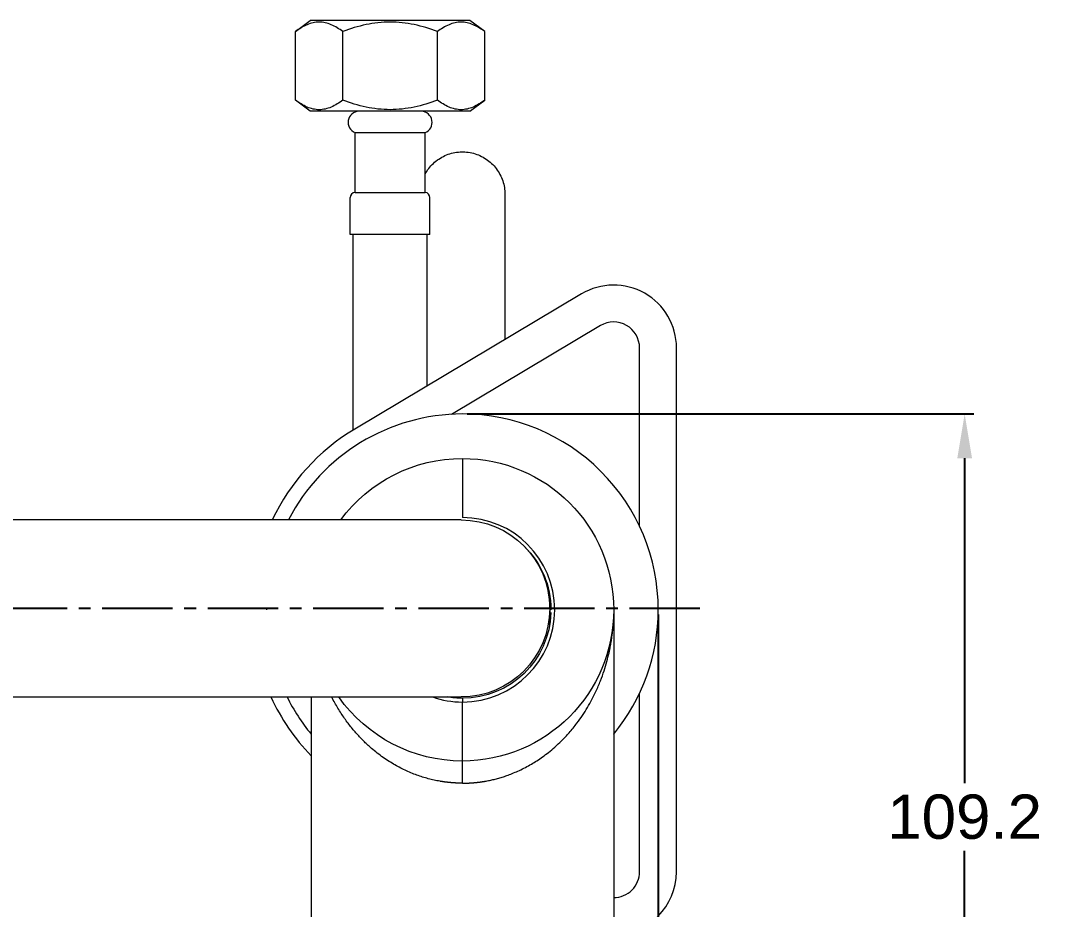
# Model space of a CAD drawing. Header units: millimetres. Extents: x 7392 to 8221, y 1108 to 2280.
# Drawn here: x 7977.8 to 8116.8, y 2034.9 to 2155.4 of the extents above; entities that cross this region are included whole.
import ezdxf

# ---------------------------------------------------------------- set-up
doc = ezdxf.new("R2010")
doc.units = ezdxf.units.MM
doc.linetypes.add('CENTER2', pattern=[28.575, 19.05, -3.175, 3.175, -3.175])
doc.layers.add('CENTER', color=1, linetype='CENTER2')
doc.layers.add('DIM', color=3, linetype='Continuous', lineweight=9)
doc.styles.get("Standard").update_dxf_attribs({"font": 'arial.ttf'})
doc.dimstyles.new('사본(2) STANDARD', dxfattribs={"dimscale": 0, "dimtxt": 4, "dimasz": 4, "dimexe": 1.25, "dimexo": 0.625, "dimgap": 1.5, "dimtad": 3, "dimtih": 1, "dimtoh": 1, "dimdec": 1, "dimzin": 9, "dimdsep": 46, "dimtxsty": 'Standard', "dimcen": 2.5, "dimclrd": 3, "dimclre": 3, "dimclrt": 4, "dimadec": 0, "dimazin": 0, "dimtfac": 1, "dimtdec": 1, "dimtmove": 0, "dimatfit": 3, "dimfxl": 1.25, "dimtfill": 1, "dimtolj": 1, "dimtzin": 0, "dimarcsym": 0})

# ---------------------------------------------------------------- blocks, each defined once
blk = doc.blocks.new('*D17')
at = {"layer": 'Defpoints', "color": 0, "transparency": 16777216}
for p in [(7793.83, 2075.74), (8064.18, 2075.55), (7793.83, 1976.21)]:
    blk.add_point(p, dxfattribs=at)
at = {"layer": 'DIM', "color": 3, "lineweight": -2, "transparency": 16777216}
for p, q in [((7793.83, 2075.12), (7793.83, 1974.96)), ((8064.18, 2074.93), (8064.18, 1974.96)), ((7799.83, 1976.21), (7917.33, 1976.21)), ((8058.18, 1976.21), (7940.68, 1976.21))]:
    blk.add_line(p, q, dxfattribs=at)
at = {"layer": 'DIM', "color": 3, "transparency": 16777216}
for points in [[(7799.83, 1977.21), (7799.83, 1975.21), (7793.83, 1976.21)], [(8058.18, 1977.21), (8058.18, 1975.21), (8064.18, 1976.21)]]:
    blk.add_solid(points, dxfattribs=at)
at = {"layer": 'DIM', "color": 4, "transparency": 16777216, "insert": (7929.01, 1976.21), "char_height": 6, "attachment_point": 5, "bg_fill": 3, "box_fill_scale": 1.1, "bg_fill_color": 256, "bg_fill_true_color": 13158600, "bg_fill_transparency": 0}
blk.add_mtext('\\A1;270.3', dxfattribs=at)
blk = doc.blocks.new('*D18')
at = {"layer": 'Defpoints', "color": 0, "transparency": 16777216}
for p in [(8037.65, 2102.08), (8105.69, 2102.08), (8059.85, 1992.85)]:
    blk.add_point(p, dxfattribs=at)
at = {"layer": 'DIM', "color": 3, "lineweight": -2, "transparency": 16777216}
for p, q in [((8038.28, 2102.08), (8106.94, 2102.08)), ((8105.69, 2096.08), (8105.69, 2052.03)), ((8105.69, 1998.85), (8105.69, 2042.9)), ((8060.48, 1992.85), (8106.94, 1992.85))]:
    blk.add_line(p, q, dxfattribs=at)
at = {"layer": 'DIM', "color": 3, "transparency": 16777216}
for points in [[(8104.69, 2096.08), (8106.69, 2096.08), (8105.69, 2102.08)], [(8104.69, 1998.85), (8106.69, 1998.85), (8105.69, 1992.85)]]:
    blk.add_solid(points, dxfattribs=at)
at = {"layer": 'DIM', "color": 4, "transparency": 16777216, "insert": (8105.69, 2047.47), "char_height": 6, "attachment_point": 5, "bg_fill": 3, "box_fill_scale": 1.1, "bg_fill_color": 256, "bg_fill_true_color": 13158600, "bg_fill_transparency": 0}
blk.add_mtext('\\A1;109.2', dxfattribs=at)

msp = doc.modelspace()

# ---------------------------------------------------------------- linework, layer by layer
at = {"linetype": 'Continuous', "lineweight": 18}
for p, q in [((8015.04, 2153.9), (8017.04, 2155.4)), ((8038.67, 2155.4), (8017.04, 2155.4)), ((8040.67, 2153.9), (8038.67, 2155.4)), ((8015.04, 2144.6), (8015.04, 2153.9)), ((8021.45, 2144.6), (8021.45, 2153.9)), ((8034.26, 2144.6), (8034.26, 2153.9)), ((8040.67, 2144.6), (8040.67, 2153.9)), ((8017.04, 2143.1), (8015.04, 2144.6)), ((8038.67, 2143.1), (8040.67, 2144.6)), ((8038.67, 2143.1), (8017.04, 2143.1)), ((8032.6, 2140.2), (8023.1, 2140.2)), ((8023.1, 2132.1), (8023.1, 2140.2)), ((8032.6, 2132.1), (8032.6, 2140.2)), ((8022.45, 2126.4), (8022.45, 2131.4)), ((8023.1, 2132.1), (8032.6, 2132.1)), ((8033.25, 2126.4), (8033.25, 2131.4)), ((8043.4, 2131.88), (8043.4, 2131.84)), ((8043.4, 2131.88), (8043.41, 2131.6)), ((8043.41, 2131.3), (8043.4, 2130.25)), ((8043.41, 2131.6), (8043.41, 2131.3)), ((8043.41, 2130.46), (8043.4, 2129.72)), ((8043.4, 2129.72), (8043.4, 2127.33)), ((8043.4, 2128.24), (8043.4, 2126.52)), ((8033.25, 2126.4), (8022.45, 2126.4)), ((8022.85, 2115.4), (8022.85, 2126.4)), ((8043.4, 2125.14), (8043.4, 2123.56)), ((8043.4, 2121.56), (8043.4, 2121.32)), ((8043.4, 2121.26), (8043.4, 2119.06)), ((8043.4, 2118.27), (8043.4, 2116.75)), ((8043.4, 2116.75), (8043.4, 2116.04)), ((8043.4, 2116.15), (8043.4, 2112.16)), ((8022.85, 2112.94), (8022.85, 2115.4)), ((8043.4, 2115.45), (8043.4, 2114.86)), ((8022.85, 2101.39), (8022.85, 2104.62)), ((8022.85, 2099.9), (8022.85, 2101.39))]:
    msp.add_line(p, q, dxfattribs=at)
at = {"linetype": 'Continuous', "lineweight": 18, "extrusion": (0, 0, -1)}
for p, q in [((8037.48, 2087.73), (7946.14, 2087.73)), ((8049.48, 2075.73), (8049.48, 2077.53)), ((8049.48, 2075.73), (8049.48, 2073.93)), ((8058.15, 2075.55), (8058.15, 2025.35)), ((7946.14, 2063.73), (8037.48, 2063.73)), ((8017.15, 2063.73), (8017.15, 2025.35)), ((8037.65, 2063.55), (8037.65, 2063.05))]:
    msp.add_line(p, q, dxfattribs=at)
at = {"linetype": 'Continuous', "lineweight": 18}
for points in [[(8032.6, 2134.6), (8032.69, 2134.75), (8032.81, 2134.95), (8032.94, 2135.15), (8033.08, 2135.34), (8033.23, 2135.52), (8033.38, 2135.7), (8033.55, 2135.88), (8033.72, 2136.04), (8033.89, 2136.2), (8034.07, 2136.35), (8034.26, 2136.5), (8034.46, 2136.63), (8034.66, 2136.76), (8034.86, 2136.88), (8035.07, 2136.99), (8035.28, 2137.09), (8035.5, 2137.18), (8035.72, 2137.27), (8035.95, 2137.34), (8036.17, 2137.41), (8036.4, 2137.47), (8036.64, 2137.51), (8036.87, 2137.55), (8037.11, 2137.58), (8037.34, 2137.59), (8037.58, 2137.6), (8037.65, 2137.6)], [(8037.65, 2137.6), (8037.74, 2137.6), (8037.98, 2137.59), (8038.22, 2137.58), (8038.45, 2137.55), (8038.68, 2137.51), (8038.92, 2137.46), (8039.15, 2137.41), (8039.37, 2137.34), (8039.6, 2137.26), (8039.82, 2137.18), (8040.03, 2137.09), (8040.25, 2136.98), (8040.46, 2136.87), (8040.66, 2136.75), (8040.86, 2136.63), (8041.05, 2136.49), (8041.24, 2136.35), (8041.42, 2136.2), (8041.6, 2136.04), (8041.77, 2135.87), (8041.93, 2135.7), (8042.08, 2135.52), (8042.23, 2135.33), (8042.37, 2135.14), (8042.5, 2134.95), (8042.62, 2134.74), (8042.74, 2134.54), (8042.85, 2134.32), (8042.94, 2134.11), (8043.03, 2133.89), (8043.11, 2133.67), (8043.18, 2133.44), (8043.24, 2133.22), (8043.29, 2132.99), (8043.33, 2132.76), (8043.36, 2132.54), (8043.39, 2132.31), (8043.4, 2132.08), (8043.4, 2131.86)], [(8043.4, 2127.33), (8043.4, 2126.93), (8043.4, 2126.52), (8043.4, 2126.1)], [(8032.85, 2126.4), (8032.85, 2114.22), (8032.85, 2112.94), (8032.85, 2111.68), (8032.85, 2105.87)], [(8043.4, 2126.52), (8043.4, 2125.86), (8043.4, 2125.51)], [(8043.4, 2126.1), (8043.4, 2120.84), (8043.4, 2117.92)], [(8043.4, 2123.56), (8043.4, 2122.7), (8043.4, 2122.25)], [(8022.85, 2104.62), (8022.85, 2106.89), (8022.85, 2108.05), (8022.85, 2109.24), (8022.85, 2112.94)]]:
    msp.add_lwpolyline(points, dxfattribs=at)
for centre, radius, start, end in [((8023.66, 2141.6), 1.5, 92.029, 248.4062), ((8032.05, 2141.6), 1.5, 291.5938, 87.971), ((8023.15, 2131.4), 0.7, 94.096, 180), ((8032.55, 2131.4), 0.7, 0, 85.904), ((8058.15, 2111.05), 8.5, 0, 120.7939), ((8058.15, 2111.05), 3.5, 0, 120.7939), ((8037.65, 2075.55), 26.53, 90, 152.6697), ((8037.65, 2075.55), 26.53, 359.9995, 90), ((8037.65, 2075.55), 28.5, 120.7939, 154.7015), ((8037.65, 2075.55), 12.5, 270, 90), ((8048.98, 2077.53), 0.5, 0, 52.844), ((8037.65, 2075.55), 26.53, 320.6022, 359.9995), ((8048.98, 2073.93), 0.5, 307.3219, 0), ((8037.65, 2075.55), 26.53, 206.463, 219.3976), ((8037.65, 2075.55), 12.5, 251.0269, 270)]:
    msp.add_arc(centre, radius, start, end, dxfattribs=at)
at = {"linetype": 'Continuous', "lineweight": 18, "extrusion": (0, 0, -1)}
for centre, radius, start, end in [((-8037.65, 2075.55), 20.5, 36.4472, 90), ((-8037.65, 2075.55), 20.5, 90, 270), ((-8037.48, 2075.73), 12, 90, 180), ((-8037.65, 2075.55), 12, 134.3981, 179.9494), ((-8037.48, 2075.73), 12, 180, 270), ((-8037.65, 2075.55), 12, 181.8028, 270), ((-8037.65, 2075.55), 20.5, 270, 324.7875), ((-8037.65, 2075.55), 12, 270, 279.9112)]:
    msp.add_arc(centre, radius, start, end, dxfattribs=at)
at = {"linetype": 'Continuous', "lineweight": 18}
for points, knots in [([(8021.45, 2153.9), (8020.96, 2154.27), (8020.19, 2154.75), (8019.08, 2155.13), (8018.24, 2155.22), (8017.41, 2155.13), (8016.29, 2154.75), (8015.53, 2154.27), (8015.04, 2153.9)], [0, 0, 0, 0, 0.260964, 0.382406, 0.5, 0.617594, 0.739036, 1, 1, 1, 1]), ([(8034.26, 2153.9), (8033.24, 2154.29), (8031.14, 2154.94), (8027.85, 2155.32), (8024.57, 2154.94), (8022.47, 2154.29), (8021.45, 2153.9)], [0, 0, 0, 0, 0.250099, 0.5, 0.749901, 1, 1, 1, 1]), ([(8040.67, 2153.9), (8040.18, 2154.27), (8039.42, 2154.75), (8038.3, 2155.13), (8037.47, 2155.22), (8036.63, 2155.13), (8035.52, 2154.75), (8034.75, 2154.27), (8034.26, 2153.9)], [0, 0, 0, 0, 0.260964, 0.382406, 0.5, 0.617594, 0.739036, 1, 1, 1, 1]), ([(8021.45, 2144.6), (8020.96, 2144.24), (8020.19, 2143.75), (8019.08, 2143.38), (8018.24, 2143.28), (8017.41, 2143.38), (8016.29, 2143.75), (8015.53, 2144.24), (8015.04, 2144.6)], [0, 0, 0, 0, 0.260964, 0.382406, 0.5, 0.617594, 0.739036, 1, 1, 1, 1]), ([(8034.26, 2144.6), (8033.24, 2144.22), (8031.14, 2143.57), (8027.85, 2143.19), (8024.57, 2143.57), (8022.47, 2144.22), (8021.45, 2144.6)], [0, 0, 0, 0, 0.250099, 0.5, 0.749901, 1, 1, 1, 1]), ([(8040.67, 2144.6), (8040.18, 2144.24), (8039.42, 2143.75), (8038.3, 2143.38), (8037.47, 2143.28), (8036.63, 2143.38), (8035.52, 2143.75), (8034.75, 2144.24), (8034.26, 2144.6)], [0, 0, 0, 0, 0.260964, 0.382406, 0.5, 0.617594, 0.739036, 1, 1, 1, 1]), ([(8037.65, 2052.05), (8037.67, 2052.05), (8037.71, 2052.05), (8037.77, 2052.05), (8037.83, 2052.05), (8037.89, 2052.05), (8037.95, 2052.05), (8038.01, 2052.05), (8038.07, 2052.06), (8038.13, 2052.06), (8038.19, 2052.06), (8038.25, 2052.06), (8038.31, 2052.06), (8038.37, 2052.07), (8038.43, 2052.07), (8038.49, 2052.07), (8038.55, 2052.07), (8038.61, 2052.08), (8038.67, 2052.08), (8038.73, 2052.08), (8038.79, 2052.09), (8038.85, 2052.09), (8038.91, 2052.1), (8038.97, 2052.1), (8039.03, 2052.1), (8039.09, 2052.11), (8039.15, 2052.11), (8039.21, 2052.12), (8039.27, 2052.12), (8039.33, 2052.13), (8039.39, 2052.14), (8039.45, 2052.14), (8039.51, 2052.15), (8039.57, 2052.15), (8039.63, 2052.16), (8039.69, 2052.17), (8039.75, 2052.17), (8039.81, 2052.18), (8039.87, 2052.19), (8039.93, 2052.2), (8039.99, 2052.2), (8040.05, 2052.21), (8040.11, 2052.22), (8040.17, 2052.23), (8040.23, 2052.24), (8040.29, 2052.25), (8040.35, 2052.26), (8040.41, 2052.26), (8040.47, 2052.27), (8040.53, 2052.28), (8040.59, 2052.29), (8040.65, 2052.3), (8040.9, 2052.35), (8041.33, 2052.43), (8041.95, 2052.57), (8042.57, 2052.73), (8043.2, 2052.92), (8043.88, 2053.16), (8044.61, 2053.44), (8045.39, 2053.78), (8046.2, 2054.18), (8046.99, 2054.62), (8047.77, 2055.1), (8048.55, 2055.63), (8049.35, 2056.24), (8050.22, 2056.97), (8051.16, 2057.85), (8052.17, 2058.93), (8053.11, 2060.08), (8053.92, 2061.23), (8054.6, 2062.31), (8055.21, 2063.39), (8055.8, 2064.59), (8056.36, 2065.88), (8056.84, 2067.25), (8057.22, 2068.52), (8057.44, 2069.4), (8057.56, 2069.93), (8057.6, 2070.14), (8057.65, 2070.35), (8057.69, 2070.56), (8057.72, 2070.76), (8057.76, 2070.96), (8057.79, 2071.17), (8057.83, 2071.37), (8057.86, 2071.57), (8057.89, 2071.76), (8057.91, 2071.96), (8057.94, 2072.15), (8057.96, 2072.35), (8057.99, 2072.54), (8058.01, 2072.73), (8058.03, 2072.91), (8058.04, 2073.1), (8058.06, 2073.29), (8058.07, 2073.47), (8058.09, 2073.65), (8058.1, 2073.83), (8058.11, 2073.95), (8058.11, 2074.02), (8058.11, 2074.02)], [0, 0, 0, 0, 0.001518, 0.003038, 0.004559, 0.006082, 0.007606, 0.009131, 0.010657, 0.012185, 0.013714, 0.015245, 0.016777, 0.01831, 0.019844, 0.02138, 0.022917, 0.024456, 0.025996, 0.027537, 0.029079, 0.030623, 0.032168, 0.033715, 0.035262, 0.036811, 0.038361, 0.039913, 0.041466, 0.04302, 0.044575, 0.046132, 0.04769, 0.049249, 0.05081, 0.052371, 0.053934, 0.055499, 0.057065, 0.058632, 0.0602, 0.061769, 0.06334, 0.064913, 0.066486, 0.068061, 0.069637, 0.071215, 0.072794, 0.074374, 0.075955, 0.077538, 0.079122, 0.095235, 0.111789, 0.128787, 0.146231, 0.164122, 0.18602, 0.209283, 0.233917, 0.259926, 0.284512, 0.311478, 0.34083, 0.372579, 0.410998, 0.456012, 0.507647, 0.54884, 0.589373, 0.629238, 0.668428, 0.720091, 0.768082, 0.812388, 0.853002, 0.860249, 0.867442, 0.874581, 0.881664, 0.888693, 0.895668, 0.902587, 0.909452, 0.916262, 0.923017, 0.929716, 0.936361, 0.942951, 0.949485, 0.955964, 0.962389, 0.968758, 0.975072, 0.981332, 0.987537, 0.993687, 0.999783, 1, 1, 1, 1]), ([(8037.65, 2052.05), (8037.63, 2052.05), (8037.59, 2052.05), (8037.53, 2052.05), (8037.47, 2052.05), (8037.41, 2052.05), (8037.35, 2052.05), (8037.29, 2052.05), (8037.23, 2052.06), (8037.17, 2052.06), (8037.11, 2052.06), (8037.05, 2052.06), (8036.99, 2052.06), (8036.93, 2052.07), (8036.87, 2052.07), (8036.81, 2052.07), (8036.75, 2052.07), (8036.69, 2052.08), (8036.63, 2052.08), (8036.57, 2052.08), (8036.51, 2052.09), (8036.45, 2052.09), (8036.39, 2052.1), (8036.33, 2052.1), (8036.27, 2052.1), (8036.21, 2052.11), (8036.15, 2052.11), (8036.09, 2052.12), (8036.03, 2052.12), (8035.97, 2052.13), (8035.91, 2052.14), (8035.85, 2052.14), (8035.79, 2052.15), (8035.73, 2052.15), (8035.67, 2052.16), (8035.61, 2052.17), (8035.55, 2052.17), (8035.49, 2052.18), (8035.43, 2052.19), (8035.37, 2052.2), (8035.32, 2052.2), (8035.26, 2052.21), (8035.2, 2052.22), (8035.14, 2052.23), (8035.08, 2052.24), (8035.02, 2052.25), (8034.96, 2052.26), (8034.9, 2052.26), (8034.84, 2052.27), (8034.78, 2052.28), (8034.72, 2052.29), (8034.66, 2052.3), (8034.35, 2052.36), (8033.81, 2052.46), (8033.02, 2052.65), (8032.24, 2052.88), (8031.46, 2053.14), (8030.67, 2053.45), (8029.87, 2053.8), (8029.08, 2054.2), (8028.29, 2054.64), (8027.49, 2055.13), (8026.69, 2055.68), (8025.91, 2056.28), (8025.03, 2057.02), (8024.08, 2057.92), (8023.08, 2059), (8022.11, 2060.2), (8021.2, 2061.51), (8020.48, 2062.7), (8020.08, 2063.45), (8019.94, 2063.72)], [0, 0, 0, 0, 0.002402, 0.004805, 0.007208, 0.009611, 0.012014, 0.014418, 0.016822, 0.019226, 0.021631, 0.024036, 0.026442, 0.028848, 0.031254, 0.033661, 0.036069, 0.038477, 0.040886, 0.043296, 0.045706, 0.048117, 0.050529, 0.052941, 0.055354, 0.057768, 0.060183, 0.062598, 0.065015, 0.067432, 0.069851, 0.07227, 0.07469, 0.077112, 0.079534, 0.081957, 0.084382, 0.086807, 0.089234, 0.091662, 0.094091, 0.096522, 0.098953, 0.101386, 0.10382, 0.106256, 0.108693, 0.111131, 0.113571, 0.116012, 0.118455, 0.120899, 0.123344, 0.155862, 0.188772, 0.222131, 0.255993, 0.292162, 0.329094, 0.366843, 0.405459, 0.447517, 0.490815, 0.5354, 0.581316, 0.64817, 0.718377, 0.79202, 0.870636, 0.954233, 1, 1, 1, 1])]:
    msp.add_open_spline(points, degree=3, knots=knots, dxfattribs=at)
for points in [[(8037.65, 2096.05), (8037.65, 2096.05), (8037.65, 2088.34), (8037.65, 2088.05)], [(8037.65, 2055.05), (8037.65, 2055.05), (8037.65, 2062.76), (8037.65, 2063.05)]]:
    msp.add_open_spline(points, degree=3, dxfattribs=at)
msp.add_rational_spline([(8037.65, 2052.05), (8037.65, 2053.81), (8037.65, 2055.05), (8037.65, 2055.05)], [1.17157300739, 0.942855236186, 0.942809006881, 1.17143431948], degree=3, dxfattribs=at)
at = {"layer": 'CENTER', "color": 1, "linetype": 'CENTER2', "ltscale": 0.5, "extrusion": (0, 0, -1)}
msp.add_line((8069.82, 2075.73), (7788.43, 2075.73), dxfattribs=at)

# ---------------------------------------------------------------- next in the draw order: dimensions: what is measured, and where the dimension line sits
at = {"layer": 'DIM'}
dim = msp.add_linear_dim(base=(7793.8335, 1976.2125), p1=(8064.182, 2075.5511), p2=(7793.8335, 2075.7411), dimstyle='사본(2) STANDARD', override={"dimscale": 1, "dimtxt": 6, "dimasz": 6, "dimtad": 0}, dxfattribs=at)
dim.commit()
dim.dimension.update_dxf_attribs({"geometry": '*D17', "text_midpoint": (7929.0078, 1976.2125)})

# ---------------------------------------------------------------- next in the draw order: linework, layer by layer
at = {"linetype": 'Continuous', "lineweight": 18}
for radius, start, end in [(26.53, 179.6133, 180), (28.5, 204.5049, 224.0021)]:
    msp.add_arc((8037.65, 2075.55), radius, start, end, dxfattribs=at)

# ---------------------------------------------------------------- next in the draw order: dimensions: what is measured, and where the dimension line sits
at = {"layer": 'DIM'}
dim = msp.add_linear_dim(base=(8105.69, 2102.08), p1=(8059.85, 1992.85), p2=(8037.65, 2102.08), angle=90, dimstyle='사본(2) STANDARD', override={"dimscale": 1, "dimtxt": 6, "dimasz": 6, "dimtad": 0}, dxfattribs=at)
dim.commit()
dim.dimension.update_dxf_attribs({"geometry": '*D18', "text_midpoint": (8105.69, 2047.47)})

# ---------------------------------------------------------------- next in the draw order: linework, layer by layer
at = {"linetype": 'Continuous', "lineweight": 18}
for p, q in [((8053.8, 2118.35), (8023.06, 2100.03)), ((8056.36, 2114.06), (8036.19, 2102.03)), ((8061.65, 2086.85), (8061.65, 2111.05)), ((8066.65, 2040.05), (8066.65, 2111.05)), ((8061.65, 2040.05), (8061.65, 2064.25))]:
    msp.add_line(p, q, dxfattribs=at)
for centre, radius, start, end in [((8037.65, 2075.55), 26.53, 320.6044, 320.6122), ((8058.15, 2040.05), 8.5, 270, 0), ((8058.15, 2040.05), 3.5, 269.9972, 0)]:
    msp.add_arc(centre, radius, start, end, dxfattribs=at)

doc.saveas('drawing.dxf')
